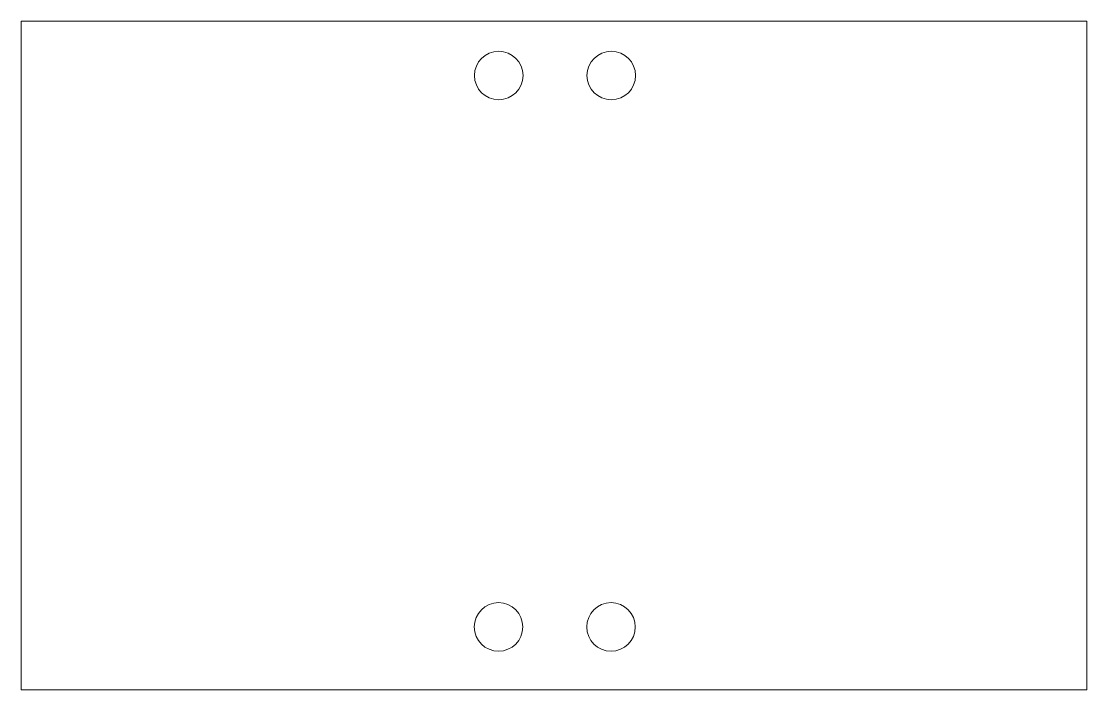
# Model space of a CAD drawing. Header units: millimetres. Extents: x -125 to 130, y -68 to 92.
import ezdxf

# ---------------------------------------------------------------- set-up
doc = ezdxf.new("R2010")
doc.units = ezdxf.units.MM
doc.header["$MEASUREMENT"] = 0
doc.layers.add('Layer 1', color=7, linetype='Continuous')

msp = doc.modelspace()

# ---------------------------------------------------------------- linework, layer by layer
at = {"layer": 'Layer 1', "color": 250, "lineweight": 20}
msp.add_lwpolyline([(-125.3519, -67.9325), (129.6481, -67.9325), (129.6481, 92.0675), (-125.3519, 92.0675), (-125.3519, -67.9325)], close=True, dxfattribs=at)
for centre in [(-11.0744, 79.0836), (15.8477, 79.0836), (-11.1222, -52.9036), (15.7999, -52.9036)]:
    msp.add_ellipse(centre, major_axis=(0, 5.8064), ratio=1, dxfattribs=at)

doc.saveas('drawing.dxf')
